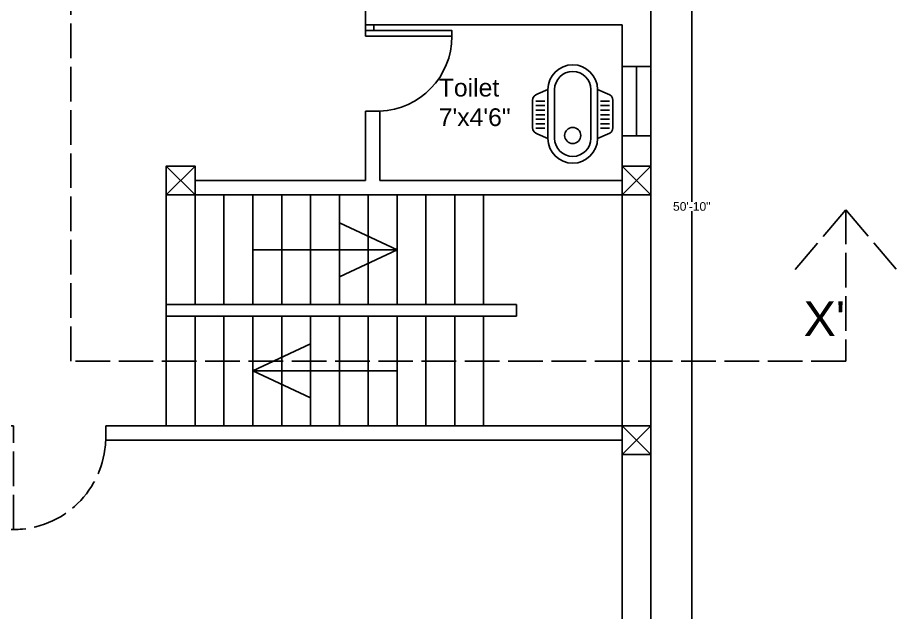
# Model space of a CAD drawing. Header units: inches. Extents: x -19338 to 11623, y -1285 to 3664.
# Drawn here: x -2424.9 to -2120.2, y 224 to 430.2 of the extents above; entities that cross this region are included whole.
import ezdxf

# ---------------------------------------------------------------- set-up
doc = ezdxf.new("R2010")
doc.units = ezdxf.units.IN
doc.header["$MEASUREMENT"] = 0
doc.linetypes.add('ACAD_ISO02W100', pattern=[15, 12, -3])
doc.layers.get('0').update_dxf_attribs({"color": 18})
for name, color, linetype in [('C1', 10, 'Continuous'), ('D1', 231, 'ACAD_ISO02W100'), ('D2', 31, 'Continuous'), ('DoottLine', 50, 'ACAD_ISO02W100'), ('V', 150, 'Continuous')]:
    doc.layers.add(name, color=color, linetype=linetype)
doc.layers.add('Naming', color=50, linetype='Continuous', plot=False)
doc.styles.get("Standard").update_dxf_attribs({"font": 'arial.ttf'})
doc.dimstyles.get("Standard").update_dxf_attribs({"dimtxt": 3, "dimasz": 2, "dimexe": 0.18, "dimexo": 0.0625, "dimgap": 0.09, "dimtad": 0, "dimtih": 1, "dimtoh": 1, "dimdsep": 46, "dimlunit": 3, "dimtxsty": 'Standard', "dimblk": 'ARCHTICK', "dimcen": 0.09, "dimse1": 1, "dimse2": 1, "dimclrd": 2, "dimadec": 0, "dimazin": 0, "dimtfac": 1, "dimtofl": 0, "dimtmove": 0, "dimatfit": 3, "dimfxl": 1, "dimtolj": 1, "dimtzin": 0, "dimarcsym": 0})

# ---------------------------------------------------------------- blocks, each defined once
blk = doc.blocks.new('D2')
at = {"layer": 'D2'}
blk.add_lwpolyline([(-4, 0), (-2, 0), (-2, 30), (-4, 30)], close=True, dxfattribs=at)
blk.add_lwpolyline([(-2, 0), (0, 0), (0, 3), (-2, 3)], dxfattribs=at)
blk.add_arc((-4, 3.98), 26.02, 90, 177.7534, dxfattribs=at)
blk = doc.blocks.new('D1')
at = {"layer": 'D1'}
blk.add_lwpolyline([(-36, 2), (-36, 4), (0, 4), (0, 2)], close=True, dxfattribs=at)
blk.add_lwpolyline([(0, 2), (0, 0), (-3, 0), (-3, 2)], dxfattribs=at)
blk.add_arc((-3.98, 4), 32.02, 91.8188, 180, dxfattribs=at)
blk = doc.blocks.new('A$C21B07C85')
for p, q in [((0.1071, 0.5158), (0.0364, 0.4865)), ((0.1071, 0.1741), (0.1071, 0.5158)), ((0.1547, 0.1741), (0.1547, 0.5158)), ((0.4078, 0.1741), (0.4078, 0.5158)), ((0.4553, 0.5158), (0.526, 0.4865)), ((0.4553, 0.1741), (0.4553, 0.5158)), ((0, 0.2495), (0, 0.4403)), ((0.024, 0.4348), (0.0854, 0.4348)), ((0.5384, 0.4348), (0.477, 0.4348)), ((0.5624, 0.2495), (0.5624, 0.4403)), ((0.024, 0.4032), (0.0854, 0.4032)), ((0.024, 0.3715), (0.0854, 0.3715)), ((0.5384, 0.4032), (0.477, 0.4032)), ((0.5384, 0.3715), (0.477, 0.3715)), ((0.024, 0.3398), (0.0854, 0.3398)), ((0.024, 0.3081), (0.0854, 0.3081)), ((0.5384, 0.3398), (0.477, 0.3398)), ((0.5384, 0.3081), (0.477, 0.3081)), ((0.024, 0.2764), (0.0854, 0.2764)), ((0.5384, 0.2764), (0.477, 0.2764)), ((0.024, 0.2448), (0.0854, 0.2448)), ((0.1071, 0.1741), (0.0364, 0.2033)), ((0.4553, 0.1741), (0.526, 0.2033)), ((0.5384, 0.2448), (0.477, 0.2448))]:
    blk.add_line(p, q)
blk.add_circle((0.2811, 0.1941), 0.0563)
for centre, radius, start, end in [((0.2812, 0.5158), 0.1741, 0, 180), ((0.2812, 0.5158), 0.1266, 0, 180), ((0.0475, 0.4403), 0.0475, 103.47806, 180), ((0.5149, 0.4403), 0.0475, 0, 76.52194), ((0.0475, 0.2495), 0.0475, 180, 256.52194), ((0.5149, 0.2495), 0.0475, 283.47806, 0), ((0.2812, 0.1741), 0.1741, 180, 0), ((0.2812, 0.1741), 0.1266, 180, 0)]:
    blk.add_arc(centre, radius, start, end)
blk = doc.blocks.new('_ArchTick')
at = {"color": 0, "linetype": 'ByBlock', "const_width": 0.15}
blk.add_lwpolyline([(-0.5, -0.5), (0.5, 0.5)], dxfattribs=at)
blk = doc.blocks.new('*D186')
at = {"color": 2, "lineweight": -2, "transparency": 16777216}
for p, q in [((-2191.18, 669.73), (-2191.18, 366.35)), ((-2191.18, 59.73), (-2191.18, 363.11))]:
    blk.add_line(p, q, dxfattribs=at)
at = {"layer": 'Defpoints', "color": 0, "transparency": 16777216}
for p in [(-2205.32, 669.73), (-2205.32, 59.73), (-2191.18, 59.73)]:
    blk.add_point(p, dxfattribs=at)
at = {"color": 2, "lineweight": -2, "transparency": 16777216, "xscale": 2, "yscale": 2, "zscale": 2}
for p, rotation in [((-2191.18, 669.73), 90), ((-2191.18, 59.73), 270)]:
    blk.add_blockref('_ArchTick', p, dxfattribs=dict(at, rotation=rotation))
at = {"color": 0, "transparency": 16777216, "insert": (-2191.18, 364.73), "char_height": 3, "attachment_point": 5}
blk.add_mtext('\\A1;50\'-10"', dxfattribs=at)

msp = doc.modelspace()

# ---------------------------------------------------------------- linework, layer by layer
for p, q in [((-2304.316, 486.73), (-2304.316, 423.73)), ((-2304.316, 427.73), (-2215.316, 427.73)), ((-2215.316, 427.73), (-2215.316, 373.73)), ((-2299.316, 397.73), (-2304.316, 397.73)), ((-2304.316, 397.73), (-2304.316, 373.73)), ((-2299.316, 397.73), (-2299.316, 373.73)), ((-2373.316, 368.73), (-2373.316, 373.73)), ((-2304.316, 373.73), (-2363.316, 373.73)), ((-2299.316, 373.73), (-2215.316, 373.73)), ((-2373.316, 368.73), (-2373.316, 288.73)), ((-2304.316, 368.73), (-2373.316, 368.73)), ((-2363.316, 368.73), (-2363.316, 330.73)), ((-2353.316, 368.73), (-2353.316, 330.73)), ((-2343.316, 368.73), (-2343.316, 330.73)), ((-2333.316, 368.73), (-2333.316, 330.73)), ((-2323.316, 368.73), (-2323.316, 330.73)), ((-2313.316, 368.73), (-2313.316, 330.73)), ((-2304.316, 368.73), (-2215.316, 368.73)), ((-2303.316, 368.73), (-2303.316, 330.73)), ((-2293.316, 368.73), (-2293.316, 330.73)), ((-2283.316, 368.73), (-2283.316, 330.73)), ((-2273.316, 368.73), (-2273.316, 330.73)), ((-2263.316, 368.73), (-2263.316, 330.73)), ((-2215.316, 368.73), (-2215.316, 288.73)), ((-2293.316, 349.73), (-2313.316, 359.081)), ((-2343.316, 349.73), (-2293.316, 349.73)), ((-2293.316, 349.73), (-2313.316, 340.379)), ((-2373.316, 330.73), (-2251.914, 330.73)), ((-2251.914, 330.73), (-2251.914, 326.73)), ((-2373.316, 326.73), (-2251.914, 326.73)), ((-2363.316, 326.73), (-2363.316, 288.73)), ((-2353.316, 326.73), (-2353.316, 288.73)), ((-2343.316, 326.73), (-2343.316, 288.73)), ((-2333.316, 326.73), (-2333.316, 288.73)), ((-2323.316, 326.73), (-2323.316, 288.73)), ((-2313.316, 326.73), (-2313.316, 288.73)), ((-2303.316, 326.73), (-2303.316, 288.73)), ((-2293.316, 326.73), (-2293.316, 288.73)), ((-2283.316, 326.73), (-2283.316, 288.73)), ((-2273.316, 326.73), (-2273.316, 288.73)), ((-2263.316, 326.73), (-2263.316, 288.73)), ((-2343.316, 307.73), (-2323.316, 317.081)), ((-2293.316, 307.73), (-2343.316, 307.73)), ((-2343.316, 307.73), (-2323.316, 298.379)), ((-2394.316, 283.73), (-2394.316, 288.73)), ((-2394.316, 288.73), (-2215.316, 288.73)), ((-2394.316, 283.73), (-2215.316, 283.73)), ((-2215.316, 283.73), (-2215.316, 69.73))]:
    msp.add_line(p, q)
msp.add_lwpolyline([(-2577.316, 669.73), (-2205.316, 669.73), (-2205.316, 59.73), (-2577.316, 59.73)], close=True)
at = {"layer": 'C1'}
for p, q in [((-2373.316, 378.73), (-2363.316, 368.73)), ((-2363.316, 378.73), (-2373.316, 368.73)), ((-2215.316, 378.73), (-2205.316, 368.73)), ((-2205.316, 378.73), (-2215.316, 368.73)), ((-2215.316, 288.73), (-2205.316, 278.73)), ((-2205.316, 288.73), (-2215.316, 278.73))]:
    msp.add_line(p, q, dxfattribs=at)
for points in [[(-2363.316, 368.73), (-2373.316, 368.73), (-2373.316, 378.73), (-2363.316, 378.73)], [(-2205.316, 368.73), (-2215.316, 368.73), (-2215.316, 378.73), (-2205.316, 378.73)], [(-2205.316, 278.73), (-2215.316, 278.73), (-2215.316, 288.73), (-2205.316, 288.73)]]:
    msp.add_lwpolyline(points, close=True, dxfattribs=at)
at = {"layer": 'DoottLine'}
msp.add_line((-2137.81, 363.608), (-2120.242, 342.854), dxfattribs=at)
msp.add_lwpolyline([(-2155.378, 342.854), (-2137.81, 363.608), (-2137.81, 311.155), (-2406.421, 311.155), (-2406.421, 444.975), (-2649.935, 444.975), (-2649.935, 497.427), (-2667.503, 476.673)], dxfattribs=at)
at = {"layer": 'V'}
msp.add_line((-2210.316, 413.252), (-2210.316, 389.252), dxfattribs=at)
msp.add_lwpolyline([(-2215.316, 389.252), (-2215.316, 413.252), (-2205.316, 413.252), (-2205.316, 389.252)], close=True, dxfattribs=at)

# ---------------------------------------------------------------- block references
at = {"xscale": -1, "rotation": 270}
for name, p in [('D2', (-2304.316, 427.73)), ('D1', (-2430.316, 288.73))]:
    msp.add_blockref(name, p, dxfattribs=at)
at = {"xscale": 49.46009733241394, "yscale": 49.46009733241394, "zscale": 49.46009733241394}
msp.add_blockref('A$C21B07C85', (-2246.354, 379.745), dxfattribs=at)

# ---------------------------------------------------------------- texts
at = {"layer": 'DoottLine', "insert": (-2152.407, 331.808), "char_height": 12, "attachment_point": 1}
msp.add_mtext_dynamic_manual_height_columns("X'", width=6647.88775, gutter_width=100, heights=[0], dxfattribs=at)
at = {"layer": 'Naming', "insert": (-2278.883, 409.006), "char_height": 6.144, "attachment_point": 1}
msp.add_mtext_dynamic_manual_height_columns('Toilet\\P7\'x4\'6"', width=3988.73265, gutter_width=60, heights=[0], dxfattribs=at)

# ---------------------------------------------------------------- dimensions: what is measured, and where the dimension line sits
dim = msp.add_linear_dim(base=(-2191.18, 59.73), p1=(-2205.316, 669.73), p2=(-2205.316, 59.73), angle=90, dimstyle='Standard')
dim.commit()
dim.dimension.update_dxf_attribs({"geometry": '*D186', "text_midpoint": (-2191.18, 364.73)})

doc.saveas('drawing.dxf')
